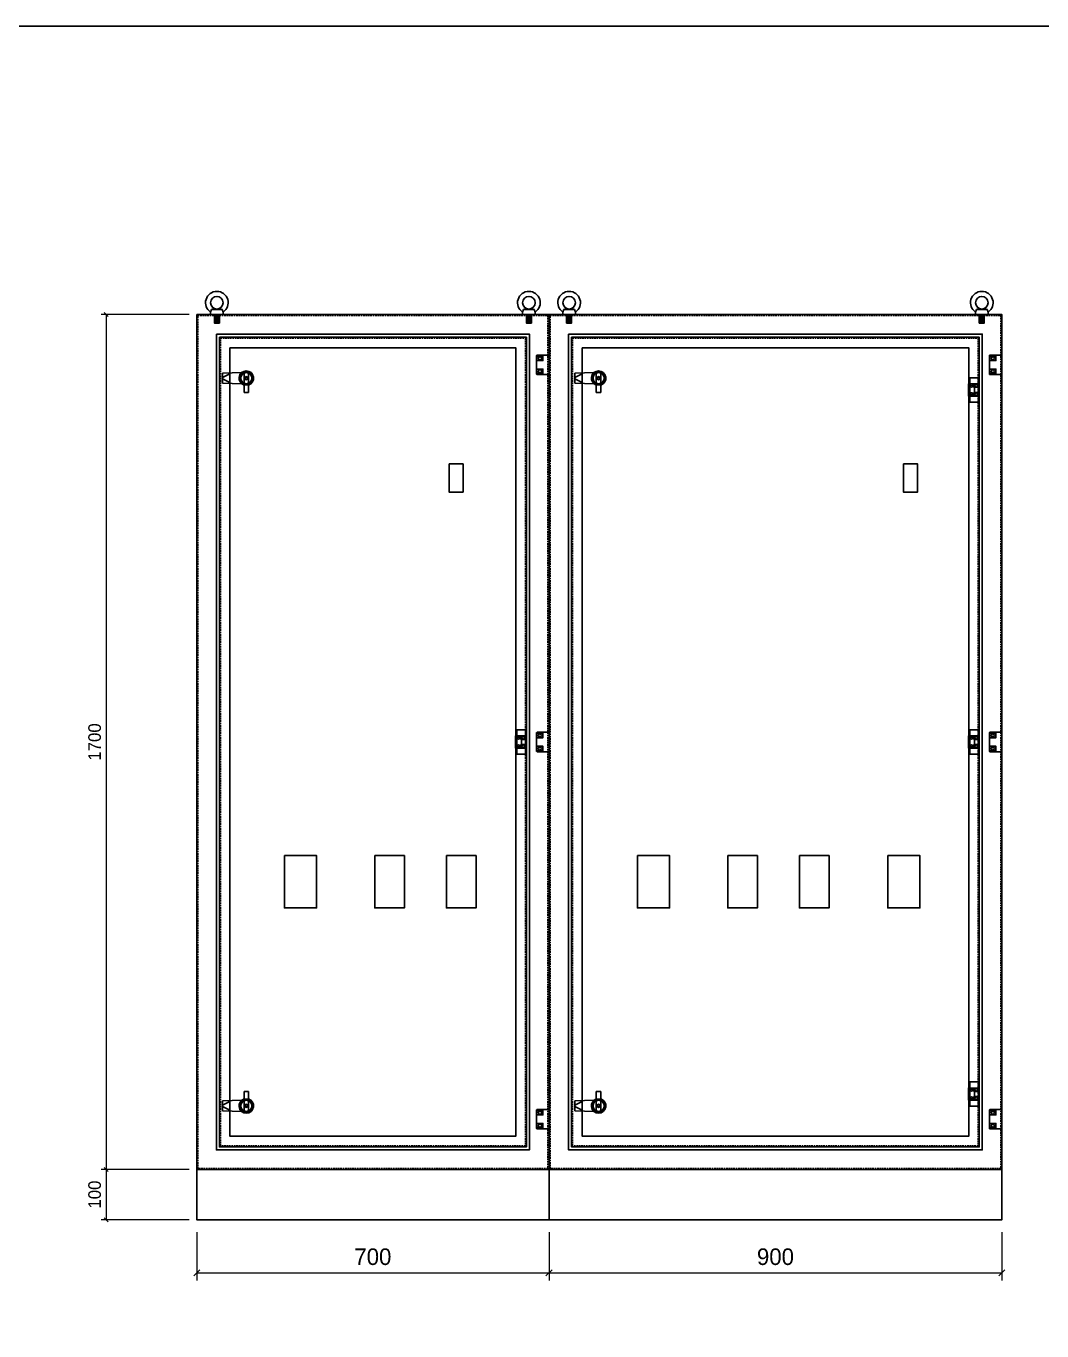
# Model space of a CAD drawing. Header units: millimetres. Extents: x 0 to 7339, y 0 to 5189.
# Drawn here: x 2018 to 4037, y 2595 to 5189 of the extents above; entities that cross this region are included whole.
import ezdxf
from ezdxf.enums import TextEntityAlignment as Align

# ---------------------------------------------------------------- set-up
doc = ezdxf.new("R2010")
doc.units = ezdxf.units.MM
doc.linetypes.add('HIDDEN2', pattern=[4.7625, 3.175, -1.5875])
doc.layers.add('DIM', color=253, linetype='Continuous')
doc.layers.add('HEATER', color=1, linetype='Continuous')
doc.styles.add('Tahoma (Input Text)', font='tahoma.ttf')
doc.dimstyles.new('Dim-25', dxfattribs={"dimtxt": 25, "dimasz": 8, "dimexe": 10, "dimexo": 15, "dimgap": 10, "dimtad": 1, "dimdec": 0, "dimtxsty": 'Standard', "dimblk": 'OBLIQUE', "dimcen": 10, "dimclrd": 5, "dimclre": 5, "dimclrt": 3, "dimazin": 3, "dimtfac": 1, "dimtdec": 0, "dimtmove": 0, "dimatfit": 3, "dimldrblk": 'OBLIQUE', "dimlwd": 9, "dimlwe": 9})
doc.dimstyles.new('Dim-33', dxfattribs={"dimtxt": 33, "dimasz": 12, "dimexe": 15, "dimexo": 25, "dimgap": 15, "dimtad": 1, "dimdec": 0, "dimtxsty": 'Standard', "dimblk": 'OBLIQUE', "dimcen": 10, "dimclrd": 5, "dimclre": 5, "dimclrt": 3, "dimazin": 3, "dimtfac": 1, "dimtdec": 0, "dimtmove": 0, "dimatfit": 3, "dimldrblk": 'OPEN30', "dimlwd": 9, "dimlwe": 9})

# ---------------------------------------------------------------- blocks, each defined once
blk = doc.blocks.new('khungtenAsean2')
at = {"color": 7}
blk.add_lwpolyline([(0, 0), (2970, 0), (2970, -2100), (0, -2100)], close=True, dxfattribs=at)
at = {"color": 1, "style": 'Tahoma (Input Text)', "flags": 8}
for tag, p in [('#03', (506.6, -2019.3)), ('#01', (137.1, -2021.3)), ('#05', (1106.6, -2021.3)), ('#07', (1834.7, -2021.3)), ('#09', (2146.7, -2021.3)), ('#02', (98.5, -2081.3)), ('#04', (486.1, -2081.3)), ('#06', (1065.3, -2081.3)), ('#08', (1817.4, -2081.3)), ('#10', (2146.7, -2081.3))]:
    blk.add_attdef(tag, p, '', height=25, dxfattribs=at)
blk.add_attdef('#11', text='', height=25, dxfattribs=at).set_placement((2915, -2067.3), align=Align.CENTER)
blk = doc.blocks.new('Moccauf10')
h = blk.add_hatch()
h.set_pattern_fill('ANSI31', color=8, scale=0.5, angle=330, style=0)
h.set_pattern_definition([(15, (-83193.6702, -36410.4482), (-0.410875234, 1.53340725), [])])
h.paths.add_polyline_path([(5, -23.5), (-5, -23.5), (-5, -40.5), (5, -40.5)])
at = {"color": 8}
for p, q in [((-12.5, -18.5), (-10.4, -13.5)), ((-10.4, -13.5), (-4.9, -11.5)), ((10.4, -13.5), (4.9, -11.5)), ((12.5, -18.5), (10.4, -13.5))]:
    blk.add_line(p, q, dxfattribs=at)
for points in [[(12.5, -18.5), (12.5, -23.5), (-12.5, -23.5), (-12.5, -18.5)], [(-10.4, -13.5), (10.4, -13.5)]]:
    blk.add_lwpolyline(points, dxfattribs=at)
blk.add_lwpolyline([(-5, -23.5), (5, -23.5), (5, -40.5), (-5, -40.5)], close=True, dxfattribs=at)
blk.add_circle((0, 0), 12.5, dxfattribs=at)
blk.add_arc((0, 0), 22.5, 303.749, 236.251, dxfattribs=at)
blk = doc.blocks.new('HL044-1')
at = {"color": 1}
blk.add_lwpolyline([(2, 0), (25, 0), (25, 39), (2, 39, 0.414214), (0, 37), (0, 2, 0.414214)], format="xyb", close=True, dxfattribs=at)
for centre in [(7, 32.5), (7, 6.5)]:
    blk.add_circle(centre, 3, dxfattribs=at)
blk = doc.blocks.new('*D7')
at = {"color": 0, "linetype": 'ByBlock', "lineweight": -2}
for p, q in [((2363.4, 2716.1), (2351.4, 2704.1)), ((3051.4, 2704.1), (3063.4, 2716.1))]:
    blk.add_line(p, q, dxfattribs=at)
at = {"layer": 'Defpoints', "color": 0, "transparency": 16777216}
for p in [(2357.4, 2815.6), (3057.4, 2815.6), (3057.4, 2710.1)]:
    blk.add_point(p, dxfattribs=at)
at = {"layer": 'DIM', "color": 5, "lineweight": 9, "transparency": 16777216}
for p, q in [((2357.4, 2790.6), (2357.4, 2695.1)), ((3057.4, 2790.6), (3057.4, 2695.1)), ((2357.4, 2710.1), (3057.4, 2710.1))]:
    blk.add_line(p, q, dxfattribs=at)
at = {"layer": 'DIM', "color": 3, "transparency": 16777216, "insert": (2707.4, 2741.9), "char_height": 33, "attachment_point": 5}
blk.add_mtext('700', dxfattribs=at)
blk = doc.blocks.new('_Oblique')
at = {"color": 0, "linetype": 'ByBlock', "lineweight": -2}
blk.add_line((-0.5, -0.5), (0.5, 0.5), dxfattribs=at)
blk = doc.blocks.new('_Open30')
at = {"color": 0, "linetype": 'ByBlock', "lineweight": -2}
for p, q in [((-1, 0.27), (0, 0)), ((0, 0), (-1, -0.27)), ((0, 0), (-1, 0))]:
    blk.add_line(p, q, dxfattribs=at)
blk = doc.blocks.new('*D8')
at = {"color": 0, "linetype": 'ByBlock', "lineweight": -2}
for p, q in [((3063.4, 2716.1), (3051.4, 2704.1)), ((3951.4, 2704.1), (3963.4, 2716.1))]:
    blk.add_line(p, q, dxfattribs=at)
at = {"layer": 'Defpoints', "color": 0, "transparency": 16777216}
for p in [(3057.4, 2815.6), (3957.4, 2815.6), (3957.4, 2710.1)]:
    blk.add_point(p, dxfattribs=at)
at = {"layer": 'DIM', "color": 5, "lineweight": 9, "transparency": 16777216}
for p, q in [((3057.4, 2790.6), (3057.4, 2695.1)), ((3957.4, 2790.6), (3957.4, 2695.1)), ((3057.4, 2710.1), (3957.4, 2710.1))]:
    blk.add_line(p, q, dxfattribs=at)
at = {"layer": 'DIM', "color": 3, "transparency": 16777216, "insert": (3507.4, 2741.9), "char_height": 33, "attachment_point": 5}
blk.add_mtext('900', dxfattribs=at)
blk = doc.blocks.new('*D9')
at = {"color": 0, "linetype": 'ByBlock', "lineweight": -2}
for p, q in [((2181.4, 4611.6), (2173.4, 4619.6)), ((2173.4, 2919.6), (2181.4, 2911.6))]:
    blk.add_line(p, q, dxfattribs=at)
at = {"layer": 'Defpoints', "color": 0, "transparency": 16777216}
for p in [(2357.4, 4615.6), (2177.4, 2915.6), (2357.4, 2915.6)]:
    blk.add_point(p, dxfattribs=at)
at = {"layer": 'DIM', "color": 5, "lineweight": 9, "transparency": 16777216}
for p, q in [((2342.4, 4615.6), (2167.4, 4615.6)), ((2177.4, 4615.6), (2177.4, 2915.6)), ((2342.4, 2915.6), (2167.4, 2915.6))]:
    blk.add_line(p, q, dxfattribs=at)
at = {"layer": 'DIM', "color": 3, "transparency": 16777216, "insert": (2154.6, 3765.6), "char_height": 25, "attachment_point": 5, "rotation": 90}
blk.add_mtext('1700', dxfattribs=at)
blk = doc.blocks.new('*D10')
at = {"color": 0, "linetype": 'ByBlock', "lineweight": -2}
for p, q in [((2181.4, 2911.6), (2173.4, 2919.6)), ((2173.4, 2819.6), (2181.4, 2811.6))]:
    blk.add_line(p, q, dxfattribs=at)
at = {"layer": 'Defpoints', "color": 0, "transparency": 16777216}
for p in [(2357.4, 2915.6), (2177.4, 2815.6), (2357.4, 2815.6)]:
    blk.add_point(p, dxfattribs=at)
at = {"layer": 'DIM', "color": 5, "lineweight": 9, "transparency": 16777216}
for p, q in [((2342.4, 2915.6), (2167.4, 2915.6)), ((2177.4, 2915.6), (2177.4, 2815.6)), ((2342.4, 2815.6), (2167.4, 2815.6))]:
    blk.add_line(p, q, dxfattribs=at)
at = {"layer": 'DIM', "color": 3, "transparency": 16777216, "insert": (2154.6, 2865.6), "char_height": 25, "attachment_point": 5, "rotation": 90}
blk.add_mtext('100', dxfattribs=at)
blk = doc.blocks.new('ovan6x9')
at = {"color": 2}
for p, q in [((2, 6), (8, 6)), ((2, 0), (8, 0))]:
    blk.add_line(p, q, dxfattribs=at)
for centre, start, end in [((2, 3), 90, 270), ((8, 3), 270, 90)]:
    blk.add_arc(centre, 3, start, end, dxfattribs=at)
blk = doc.blocks.new('HL036-1-1')
at = {"color": 1}
blk.add_line((9.5, 36.2), (9.5, 12.2), dxfattribs=at)
for points in [[(-2.5, 12.2), (17.5, 12.2), (17.5, 36.2), (-2.5, 36.2)], [(0, 48.5), (17.5, 48.5), (17.5, 0), (0, 0)]]:
    blk.add_lwpolyline(points, close=True, dxfattribs=at)
for centre, radius in [((3.5, 31.8), 2), ((12.7, 32.5), 2.5), ((3.5, 16.8), 2), ((12.7, 16), 2.5)]:
    blk.add_circle(centre, radius, dxfattribs=at)
blk = doc.blocks.new('SDGFGHGHG')
at = {"layer": 'HEATER'}
for p, q in [((860935.9, 570742), (860935.9, 570784.3)), ((860944.9, 570742), (860944.9, 570784.3)), ((860892.9, 570780.5), (860931.6, 570782)), ((860892.9, 570760.5), (860892.9, 570780.5)), ((860892.9, 570771.9), (860906.3, 570778.7)), ((860892.9, 570769.1), (860906.3, 570762.4)), ((860892.9, 570760.5), (860931.6, 570759.1)), ((860937.5, 570771.3), (860939.5, 570771.3)), ((860937.5, 570769.8), (860939.5, 570769.8)), ((860939.5, 570773.5), (860939.5, 570771.3)), ((860939.5, 570769.8), (860939.5, 570767.6)), ((860941.3, 570773.5), (860941.3, 570771.3)), ((860941.3, 570771.3), (860943.4, 570771.3)), ((860941.3, 570769.8), (860941.3, 570767.6)), ((860941.3, 570769.8), (860943.4, 570769.8)), ((860935.9, 570742), (860944.9, 570742))]:
    blk.add_line(p, q, dxfattribs=at)
blk.add_circle((860940.4, 570770.5), 3.08, dxfattribs=at)
blk.add_arc((860940.4, 570770.5), 14.5, 288.08, 251.92, dxfattribs=at)
blk = doc.blocks.new('SĐFHGGH')
at = {"layer": 'HEATER'}
for points in [[(860928.8, 570702.4), (860927.4, 570702.4), (860927.4, 570708.4), (860928.8, 570708.4)], [(860943.4, 570717), (860943.4, 570718.4), (860937.4, 570718.4), (860937.4, 570717)], [(860952.1, 570702.4), (860953.4, 570702.4), (860953.4, 570708.4), (860952.1, 570708.4)], [(860943.4, 570693.8), (860943.4, 570692.4), (860937.4, 570692.4), (860937.4, 570693.8)]]:
    blk.add_lwpolyline(points, dxfattribs=at)
for start, end in [(104.4775, 165.5225), (14.4775, 75.5225), (194.4775, 255.5225), (284.4775, 345.5225)]:
    blk.add_arc((860940.4, 570705.4), 12, start, end, dxfattribs=at)
blk = doc.blocks.new('MS722')
for name, p in [('SDGFGHGHG', (-860940.4, -570770.5)), ('SĐFHGGH', (-860940.4, -570705.4))]:
    blk.add_blockref(name, p)

msp = doc.modelspace()

# ---------------------------------------------------------------- linework, layer by layer
at = {"color": 7}
for points in [[(2357.4, 4615.6), (3057.4, 4615.6), (3057.4, 2915.6), (2357.4, 2915.6)], [(3057.4, 4615.6), (3957.4, 4615.6), (3957.4, 2915.6), (3057.4, 2915.6)], [(2396.4, 4576.6), (3018.4, 4576.6), (3018.4, 2954.6), (2396.4, 2954.6)], [(3096.4, 4576.6), (3918.4, 4576.6), (3918.4, 2954.6), (3096.4, 2954.6)], [(2357.4, 2915.6), (3057.4, 2915.6), (3057.4, 2815.6), (2357.4, 2815.6)], [(3057.4, 2915.6), (3957.4, 2915.6), (3957.4, 2815.6), (3057.4, 2815.6)]]:
    msp.add_lwpolyline(points, close=True, dxfattribs=at)
at = {"color": 7, "linetype": 'HIDDEN2'}
for points in [[(2359.4, 4613.6), (3055.4, 4613.6), (3055.4, 2917.6), (2359.4, 2917.6)], [(3059.4, 4613.6), (3955.4, 4613.6), (3955.4, 2917.6), (3059.4, 2917.6)]]:
    msp.add_lwpolyline(points, close=True, dxfattribs=at)
at = {"color": 6}
for points in [[(2402.4, 4570.6), (3012.4, 4570.6), (3012.4, 2960.6), (2402.4, 2960.6)], [(3102.4, 4570.6), (3912.4, 4570.6), (3912.4, 2960.6), (3102.4, 2960.6)]]:
    msp.add_lwpolyline(points, close=True, dxfattribs=at)
at = {"color": 6, "linetype": 'HIDDEN2'}
for points in [[(2404.4, 4568.6), (3010.4, 4568.6), (3010.4, 2962.6), (2404.4, 2962.6)], [(3104.4, 4568.6), (3910.4, 4568.6), (3910.4, 2962.6), (3104.4, 2962.6)]]:
    msp.add_lwpolyline(points, close=True, dxfattribs=at)
at = {"color": 3}
for points in [[(2423.4, 4549.6), (2991.4, 4549.6), (2991.4, 2981.6), (2423.4, 2981.6)], [(3123.4, 4549.6), (3891.4, 4549.6), (3891.4, 2981.6), (3123.4, 2981.6)]]:
    msp.add_lwpolyline(points, close=True, dxfattribs=at)
at = {"color": 2}
for points in [[(3033.4, 4533.1), (3045.4, 4533.1), (3045.4, 4524.1), (3033.4, 4524.1)], [(3933.4, 4533.1), (3945.4, 4533.1), (3945.4, 4524.1), (3933.4, 4524.1)], [(3033.4, 4507.1), (3045.4, 4507.1), (3045.4, 4498.1), (3033.4, 4498.1)], [(3933.4, 4507.1), (3945.4, 4507.1), (3945.4, 4498.1), (3933.4, 4498.1)], [(2858.8, 4318.6), (2886.8, 4318.6), (2886.8, 4262.6), (2858.8, 4262.6)], [(3761.8, 4318.6), (3789.8, 4318.6), (3789.8, 4262.6), (3761.8, 4262.6)], [(3033.4, 3783.1), (3045.4, 3783.1), (3045.4, 3774.1), (3033.4, 3774.1)], [(3933.4, 3783.1), (3945.4, 3783.1), (3945.4, 3774.1), (3933.4, 3774.1)], [(3033.4, 3757.1), (3045.4, 3757.1), (3045.4, 3748.1), (3033.4, 3748.1)], [(3933.4, 3757.1), (3945.4, 3757.1), (3945.4, 3748.1), (3933.4, 3748.1)], [(2531.5, 3539.6), (2595.5, 3539.6), (2595.5, 3435.6), (2531.5, 3435.6)], [(2711, 3539.6), (2770, 3539.6), (2770, 3435.6), (2711, 3435.6)], [(2853.4, 3539.6), (2912.4, 3539.6), (2912.4, 3435.6), (2853.4, 3435.6)], [(3233, 3539.6), (3297, 3539.6), (3297, 3435.6), (3233, 3435.6)], [(3412.5, 3539.6), (3471.5, 3539.6), (3471.5, 3435.6), (3412.5, 3435.6)], [(3554.9, 3539.6), (3613.9, 3539.6), (3613.9, 3435.6), (3554.9, 3435.6)], [(3730.4, 3539.6), (3794.4, 3539.6), (3794.4, 3435.6), (3730.4, 3435.6)], [(3033.4, 3033.1), (3045.4, 3033.1), (3045.4, 3024.1), (3033.4, 3024.1)], [(3933.4, 3033.1), (3945.4, 3033.1), (3945.4, 3024.1), (3933.4, 3024.1)], [(3033.4, 3007.1), (3045.4, 3007.1), (3045.4, 2998.1), (3033.4, 2998.1)], [(3933.4, 3007.1), (3945.4, 3007.1), (3945.4, 2998.1), (3933.4, 2998.1)]]:
    msp.add_lwpolyline(points, close=True, dxfattribs=at)
for centre in [(2455.9, 4489.1), (3155.9, 4489.1), (2455.9, 3042.1), (3155.9, 3042.1)]:
    msp.add_circle(centre, 11, dxfattribs=at)

# ---------------------------------------------------------------- block references
at = {"color": 7, "xscale": 2.471040000003995, "yscale": 2.471040000003995, "zscale": 2.471040000003995}
msp.add_blockref('khungtenAsean2', (0, 5189.2), dxfattribs=at)
at = {"color": 7}
for name, p in [('Moccauf10', (2397.4, 4639.1)), ('Moccauf10', (3097.4, 4639.1)), ('HL044-1', (3032.4, 4496.1)), ('HL044-1', (3932.4, 4496.1)), ('MS722', (2455.9, 4489.1)), ('MS722', (3155.9, 4489.1)), ('HL036-1-1', (3893.4, 4441.4)), ('ovan6x9', (3901.1, 4470.9)), ('ovan6x9', (3901.1, 4454.4)), ('HL036-1-1', (2993.4, 3741.4)), ('HL036-1-1', (3893.4, 3741.4)), ('ovan6x9', (3001.1, 3770.9)), ('HL044-1', (3032.4, 3746.1)), ('ovan6x9', (3901.1, 3770.9)), ('HL044-1', (3932.4, 3746.1)), ('ovan6x9', (3001.1, 3754.4)), ('ovan6x9', (3901.1, 3754.4)), ('HL036-1-1', (3893.4, 3041.4)), ('ovan6x9', (3901.1, 3070.9)), ('ovan6x9', (3901.1, 3054.4))]:
    msp.add_blockref(name, p, dxfattribs=at)
at = {"color": 7, "xscale": -1}
for p in [(3017.4, 4639.1), (3917.4, 4639.1)]:
    msp.add_blockref('Moccauf10', p, dxfattribs=at)
at = {"color": 7, "xscale": -1, "rotation": 180}
for name, p in [('MS722', (2455.9, 3042.1)), ('MS722', (3155.9, 3042.1)), ('HL044-1', (3032.4, 3035.1)), ('HL044-1', (3932.4, 3035.1))]:
    msp.add_blockref(name, p, dxfattribs=at)

# ---------------------------------------------------------------- dimensions: what is measured, and where the dimension line sits
at = {"layer": 'DIM', "color": 7}
for base, p1, p2, picture, middle in [((2177.4, 2915.6), (2357.4, 4615.6), (2357.4, 2915.6), '*D9', (2154.6, 3765.6)), ((2177.4, 2815.6), (2357.4, 2915.6), (2357.4, 2815.6), '*D10', (2154.6, 2865.6))]:
    dim = msp.add_linear_dim(base=base, p1=p1, p2=p2, angle=90, dimstyle='Dim-25', dxfattribs=at)
    dim.commit()
    dim.dimension.update_dxf_attribs({"geometry": picture, "text_midpoint": middle})
for base, p1, p2, picture, middle in [((3057.4, 2710.1), (2357.4, 2815.6), (3057.4, 2815.6), '*D7', (2707.4, 2741.9)), ((3957.4, 2710.1), (3057.4, 2815.6), (3957.4, 2815.6), '*D8', (3507.4, 2741.9))]:
    dim = msp.add_linear_dim(base=base, p1=p1, p2=p2, dimstyle='Dim-33', dxfattribs=at)
    dim.commit()
    dim.dimension.update_dxf_attribs({"geometry": picture, "text_midpoint": middle})

doc.saveas('drawing.dxf')
